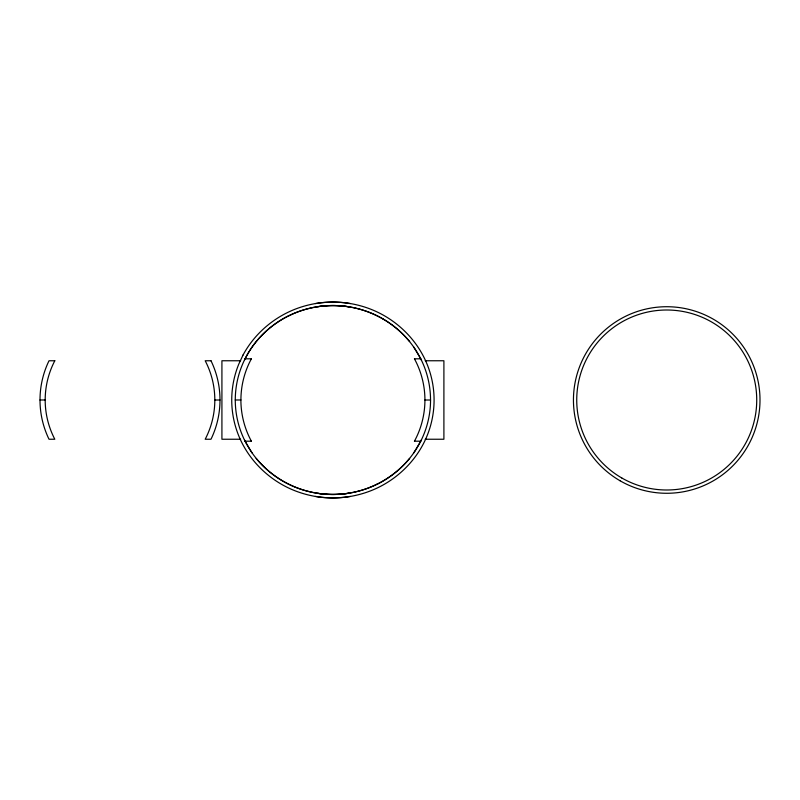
<?xml version="1.0" encoding="UTF-8"?>
<svg xmlns="http://www.w3.org/2000/svg" width="800" height="800" viewBox="0 0 800 800"><rect width="100%" height="100%" fill="white"/><g stroke="black" fill="none" stroke-linecap="round" stroke-linejoin="round"><path stroke-width="1.2" d="M244.67 359.84C255.05 337.94 274.47 320.88 296.97 312.17A100.55 100.55 0 0 1 368.84 312.18C391.35 320.87 410.76 337.95 421.15 359.84M421.15 440.16C410.76 462.06 391.35 479.12 368.84 487.83A100.55 100.55 0 0 1 296.98 487.82C274.47 479.13 255.06 462.05 244.67 440.16M413.79 452.9L420.77 441.19L414.47 441.19M409.63 458.42C400.78 469.22 389.6 478.05 377.09 484.24M288.73 315.76C270.05 324.94 254.39 340.18 245.05 358.81L251.35 358.81M40 400L45.19 399.97M214.81 400.03L220 400M245.06 441.18A91.98 91.98 0 0 1 235.27 400L240.91 399.97A86.75 86.75 0 0 1 251.37 358.82M414.45 441.18A86.75 86.75 0 0 0 424.93 400.03L430.53 400A91.98 91.98 0 0 0 420.75 358.82M414.47 358.81L420.77 358.81L413.79 347.1M240.62 360.76L221.92 360.76L221.92 439.24L240.62 439.24M425.2 360.76L443.9 360.76L443.9 439.24L425.2 439.24M251.35 441.19L245.05 441.19L252.02 452.9M383.19 319.03C393.24 324.93 402.23 332.57 409.63 341.58M256.19 458.42C263.58 467.43 272.58 475.07 282.62 480.97A100.22 100.22 0 0 0 377.06 484.18M430.55 400A91.98 91.98 0 0 1 420.75 441.18M315.46 303.57A104.47 104.47 0 0 1 350.36 303.57M350.36 496.43A104.47 104.47 0 0 1 315.46 496.43M317.61 306.7A100.8 100.8 0 0 1 350.36 307.05M350.36 492.95A100.8 100.8 0 0 1 317.61 493.3M414.45 358.82A86.75 86.75 0 0 1 424.93 400.03M235.27 400A91.98 91.98 0 0 1 245.06 358.82M251.37 441.18A86.75 86.75 0 0 1 240.89 399.97M288.76 315.82A100.22 100.22 0 0 1 383.18 319.05M243.04 355.03L238.84 363.96A95.07 95.07 0 0 0 238.83 436.04C249.16 461.2 270.32 481.33 295.67 491.03A104.21 104.21 0 0 0 370.15 491.02C395.49 481.34 416.67 461.2 426.98 436.04A95.07 95.07 0 0 0 426.99 363.96C416.66 338.8 395.49 318.67 370.15 308.97A104.21 104.21 0 0 0 295.67 308.98C273.42 317.53 254.34 334.01 243.04 355.03M54.81 360.76L49.01 360.76A90 90 0 0 0 49.01 439.24L54.81 439.24A84.81 84.81 0 0 1 54.81 360.76M210.99 360.76L205.19 360.76A84.81 84.81 0 0 1 205.19 439.24L210.99 439.24A90 90 0 0 0 210.99 360.76M620.09 480.78A93.27 93.27 0 0 0 760 400A93.27 93.27 0 0 0 620.09 319.22A93.27 93.27 0 0 0 620.09 480.78M621.73 477.94A90 90 0 0 0 756.73 400A90 90 0 0 0 621.73 322.06A90 90 0 0 0 621.73 477.94"/></g></svg>
